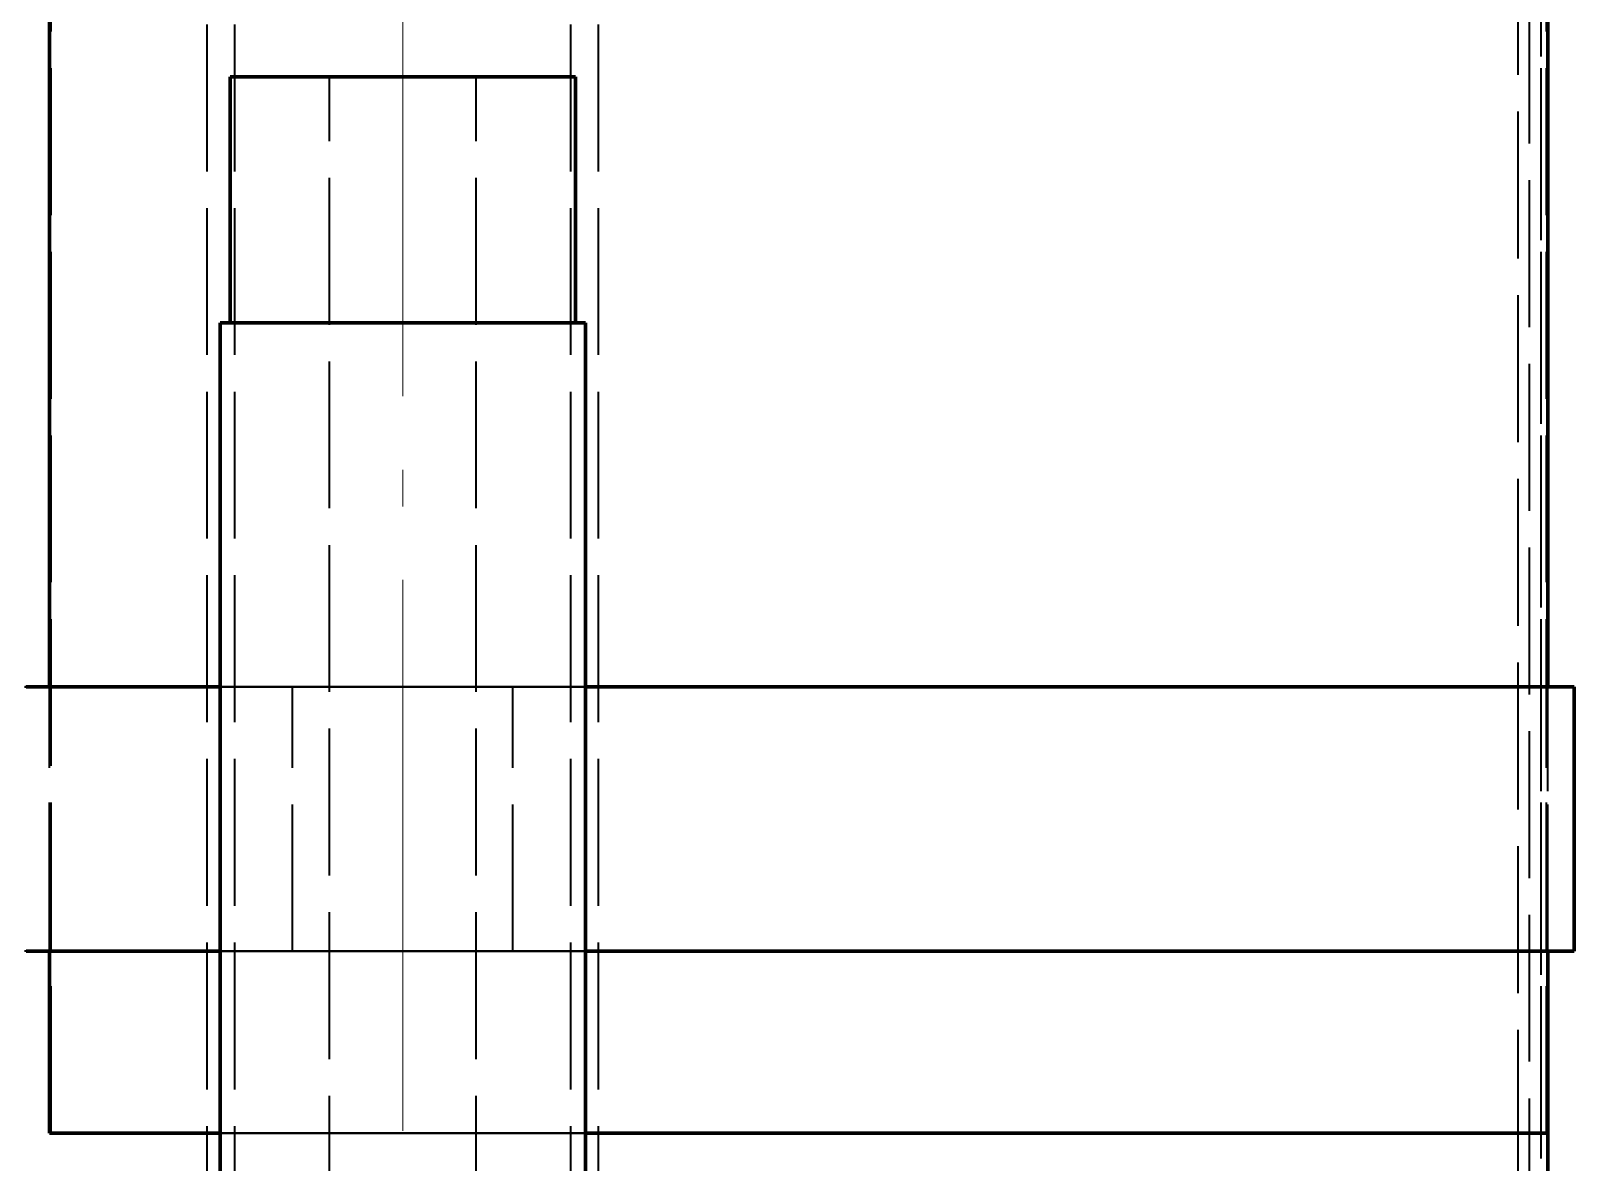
# Model space of a CAD drawing. Header units: millimetres. Extents: x 0 to 2382, y 0 to 420.
# Drawn here: x 305.18 to 347.2, y 213.76 to 244.56 of the extents above; entities that cross this region are included whole.
import ezdxf

# ---------------------------------------------------------------- set-up
doc = ezdxf.new("R2010")
doc.units = ezdxf.units.MM
doc.linetypes.add('IRAM-E-TRAZOS', pattern=[5, 4, -1])
doc.linetypes.add('IRAM-F-TRAZO-PUNTO', pattern=[20, 15, -2, 1, -2])
for name, color, linetype, lineweight in [('01-VISIBLE', 7, 'CONTINUOUS', 70), ('02-OCULTA', 4, 'IRAM-E-TRAZOS', 35), ('03-EJE', 1, 'IRAM-F-TRAZO-PUNTO', 18)]:
    doc.layers.add(name, color=color, linetype=linetype, lineweight=lineweight)

msp = doc.modelspace()

# ---------------------------------------------------------------- linework, layer by layer
at = {"layer": '01-VISIBLE'}
for p, q in [((346.492, 226.7), (346.492, 301.044)), ((305.679, 226.7), (305.679, 290.359)), ((310.605, 236.613), (310.605, 243.313)), ((320.005, 236.613), (320.005, 243.313)), ((310.33, 206.563), (310.33, 236.613)), ((320.28, 206.563), (320.28, 236.613)), ((347.205, 219.5), (347.205, 226.7)), ((305.679, 214.548), (305.679, 219.5)), ((346.492, 173.863), (346.492, 219.5))]:
    msp.add_line(p, q, dxfattribs=at)
for points in [[(310.605, 243.313), (310.859, 243.313), (311.113, 243.313), (311.367, 243.313), (311.621, 243.313), (311.875, 243.313), (312.129, 243.313), (312.383, 243.313), (312.637, 243.313), (312.891, 243.313), (313.146, 243.313), (313.4, 243.313), (313.654, 243.313), (313.908, 243.313), (314.162, 243.313), (314.416, 243.313), (314.67, 243.313), (314.924, 243.313), (315.178, 243.313), (315.432, 243.313), (315.686, 243.313), (315.94, 243.313), (316.194, 243.313), (316.448, 243.313), (316.702, 243.313), (316.956, 243.313), (317.21, 243.313), (317.464, 243.313), (317.719, 243.313), (317.973, 243.313), (318.227, 243.313), (318.481, 243.313), (318.735, 243.313), (318.989, 243.313), (319.243, 243.313), (319.497, 243.313), (319.751, 243.313), (320.005, 243.313)], [(310.33, 236.613), (310.585, 236.613), (310.84, 236.613), (311.095, 236.613), (311.351, 236.613), (311.606, 236.613), (311.861, 236.613), (312.116, 236.613), (312.371, 236.613), (312.626, 236.613), (312.881, 236.613), (313.136, 236.613), (313.392, 236.613), (313.647, 236.613), (313.902, 236.613), (314.157, 236.613), (314.412, 236.613), (314.667, 236.613), (314.922, 236.613), (315.177, 236.613), (315.433, 236.613), (315.688, 236.613), (315.943, 236.613), (316.198, 236.613), (316.453, 236.613), (316.708, 236.613), (316.963, 236.613), (317.218, 236.613), (317.474, 236.613), (317.729, 236.613), (317.984, 236.613), (318.239, 236.613), (318.494, 236.613), (318.749, 236.613), (319.004, 236.613), (319.259, 236.613), (319.515, 236.613), (319.77, 236.613), (320.025, 236.613), (320.28, 236.613)], [(305.046, 226.7), (305.297, 226.7), (305.549, 226.7), (305.801, 226.7), (306.052, 226.7), (306.304, 226.7), (306.555, 226.7), (306.807, 226.7), (307.059, 226.7), (307.31, 226.7), (307.562, 226.7), (307.814, 226.7), (308.065, 226.7), (308.317, 226.7), (308.569, 226.7), (308.82, 226.7), (309.072, 226.7), (309.323, 226.7), (309.575, 226.7), (309.827, 226.7), (310.078, 226.7), (310.33, 226.7)], [(320.28, 226.7), (320.532, 226.7), (320.783, 226.7), (321.035, 226.7), (321.287, 226.7), (321.538, 226.7), (321.79, 226.7), (322.041, 226.7), (322.293, 226.7), (322.545, 226.7), (322.796, 226.7), (323.048, 226.7), (323.3, 226.7), (323.551, 226.7), (323.803, 226.7), (324.055, 226.7), (324.306, 226.7), (324.558, 226.7), (324.809, 226.7), (325.061, 226.7), (325.313, 226.7), (325.564, 226.7), (325.816, 226.7), (326.068, 226.7), (326.319, 226.7), (326.571, 226.7), (326.823, 226.7), (327.074, 226.7), (327.326, 226.7), (327.577, 226.7), (327.829, 226.7), (328.081, 226.7), (328.332, 226.7), (328.584, 226.7), (328.836, 226.7), (329.087, 226.7), (329.339, 226.7), (329.591, 226.7), (329.842, 226.7), (330.094, 226.7), (330.345, 226.7), (330.597, 226.7), (330.849, 226.7), (331.1, 226.7), (331.352, 226.7), (331.604, 226.7), (331.855, 226.7), (332.107, 226.7), (332.359, 226.7), (332.61, 226.7), (332.862, 226.7), (333.113, 226.7), (333.365, 226.7), (333.617, 226.7), (333.868, 226.7), (334.12, 226.7), (334.372, 226.7), (334.623, 226.7), (334.875, 226.7), (335.126, 226.7), (335.378, 226.7), (335.63, 226.7), (335.881, 226.7), (336.133, 226.7), (336.385, 226.7), (336.636, 226.7), (336.888, 226.7), (337.14, 226.7), (337.391, 226.7), (337.643, 226.7), (337.894, 226.7), (338.146, 226.7), (338.398, 226.7), (338.649, 226.7), (338.901, 226.7), (339.153, 226.7), (339.404, 226.7), (339.656, 226.7), (339.908, 226.7), (340.159, 226.7), (340.411, 226.7), (340.662, 226.7), (340.914, 226.7), (341.166, 226.7), (341.417, 226.7), (341.669, 226.7), (341.921, 226.7), (342.172, 226.7), (342.424, 226.7), (342.676, 226.7), (342.927, 226.7), (343.179, 226.7), (343.43, 226.7), (343.682, 226.7), (343.934, 226.7), (344.185, 226.7), (344.437, 226.7), (344.689, 226.7), (344.94, 226.7), (345.192, 226.7), (345.444, 226.7), (345.695, 226.7), (345.947, 226.7), (346.198, 226.7), (346.45, 226.7), (346.702, 226.7), (346.953, 226.7), (347.205, 226.7)], [(305.046, 219.5), (305.297, 219.5), (305.549, 219.5), (305.801, 219.5), (306.052, 219.5), (306.304, 219.5), (306.555, 219.5), (306.807, 219.5), (307.059, 219.5), (307.31, 219.5), (307.562, 219.5), (307.814, 219.5), (308.065, 219.5), (308.317, 219.5), (308.569, 219.5), (308.82, 219.5), (309.072, 219.5), (309.323, 219.5), (309.575, 219.5), (309.827, 219.5), (310.078, 219.5), (310.33, 219.5)], [(320.28, 219.5), (320.532, 219.5), (320.783, 219.5), (321.035, 219.5), (321.287, 219.5), (321.538, 219.5), (321.79, 219.5), (322.041, 219.5), (322.293, 219.5), (322.545, 219.5), (322.796, 219.5), (323.048, 219.5), (323.3, 219.5), (323.551, 219.5), (323.803, 219.5), (324.055, 219.5), (324.306, 219.5), (324.558, 219.5), (324.809, 219.5), (325.061, 219.5), (325.313, 219.5), (325.564, 219.5), (325.816, 219.5), (326.068, 219.5), (326.319, 219.5), (326.571, 219.5), (326.823, 219.5), (327.074, 219.5), (327.326, 219.5), (327.577, 219.5), (327.829, 219.5), (328.081, 219.5), (328.332, 219.5), (328.584, 219.5), (328.836, 219.5), (329.087, 219.5), (329.339, 219.5), (329.591, 219.5), (329.842, 219.5), (330.094, 219.5), (330.345, 219.5), (330.597, 219.5), (330.849, 219.5), (331.1, 219.5), (331.352, 219.5), (331.604, 219.5), (331.855, 219.5), (332.107, 219.5), (332.359, 219.5), (332.61, 219.5), (332.862, 219.5), (333.113, 219.5), (333.365, 219.5), (333.617, 219.5), (333.868, 219.5), (334.12, 219.5), (334.372, 219.5), (334.623, 219.5), (334.875, 219.5), (335.126, 219.5), (335.378, 219.5), (335.63, 219.5), (335.881, 219.5), (336.133, 219.5), (336.385, 219.5), (336.636, 219.5), (336.888, 219.5), (337.14, 219.5), (337.391, 219.5), (337.643, 219.5), (337.894, 219.5), (338.146, 219.5), (338.398, 219.5), (338.649, 219.5), (338.901, 219.5), (339.153, 219.5), (339.404, 219.5), (339.656, 219.5), (339.908, 219.5), (340.159, 219.5), (340.411, 219.5), (340.662, 219.5), (340.914, 219.5), (341.166, 219.5), (341.417, 219.5), (341.669, 219.5), (341.921, 219.5), (342.172, 219.5), (342.424, 219.5), (342.676, 219.5), (342.927, 219.5), (343.179, 219.5), (343.43, 219.5), (343.682, 219.5), (343.934, 219.5), (344.185, 219.5), (344.437, 219.5), (344.689, 219.5), (344.94, 219.5), (345.192, 219.5), (345.444, 219.5), (345.695, 219.5), (345.947, 219.5), (346.198, 219.5), (346.45, 219.5), (346.702, 219.5), (346.953, 219.5), (347.205, 219.5)], [(305.679, 214.548), (305.938, 214.548), (306.196, 214.548), (306.454, 214.548), (306.713, 214.548), (306.971, 214.548), (307.229, 214.548), (307.488, 214.548), (307.746, 214.548), (308.005, 214.548), (308.263, 214.548), (308.521, 214.548), (308.78, 214.548), (309.038, 214.548), (309.296, 214.548), (309.555, 214.548), (309.813, 214.548), (310.072, 214.548), (310.33, 214.548)], [(320.28, 214.548), (320.532, 214.548), (320.783, 214.548), (321.035, 214.548), (321.287, 214.548), (321.538, 214.548), (321.79, 214.548), (322.042, 214.548), (322.293, 214.548), (322.545, 214.548), (322.797, 214.548), (323.049, 214.548), (323.3, 214.548), (323.552, 214.548), (323.804, 214.548), (324.055, 214.548), (324.307, 214.548), (324.559, 214.548), (324.81, 214.548), (325.062, 214.548), (325.314, 214.548), (325.565, 214.548), (325.817, 214.548), (326.069, 214.548), (326.32, 214.548), (326.572, 214.548), (326.824, 214.548), (327.075, 214.548), (327.327, 214.548), (327.579, 214.548), (327.83, 214.548), (328.082, 214.548), (328.334, 214.548), (328.586, 214.548), (328.837, 214.548), (329.089, 214.548), (329.341, 214.548), (329.592, 214.548), (329.844, 214.548), (330.096, 214.548), (330.347, 214.548), (330.599, 214.548), (330.851, 214.548), (331.102, 214.548), (331.354, 214.548), (331.606, 214.548), (331.857, 214.548), (332.109, 214.548), (332.361, 214.548), (332.612, 214.548), (332.864, 214.548), (333.116, 214.548), (333.367, 214.548), (333.619, 214.548), (333.871, 214.548), (334.123, 214.548), (334.374, 214.548), (334.626, 214.548), (334.878, 214.548), (335.129, 214.548), (335.381, 214.548), (335.633, 214.548), (335.884, 214.548), (336.136, 214.548), (336.388, 214.548), (336.639, 214.548), (336.891, 214.548), (337.143, 214.548), (337.394, 214.548), (337.646, 214.548), (337.898, 214.548), (338.149, 214.548), (338.401, 214.548), (338.653, 214.548), (338.905, 214.548), (339.156, 214.548), (339.408, 214.548), (339.66, 214.548), (339.911, 214.548), (340.163, 214.548), (340.415, 214.548), (340.666, 214.548), (340.918, 214.548), (341.17, 214.548), (341.421, 214.548), (341.673, 214.548), (341.925, 214.548), (342.176, 214.548), (342.428, 214.548), (342.68, 214.548), (342.931, 214.548), (343.183, 214.548), (343.435, 214.548), (343.686, 214.548), (343.938, 214.548), (344.19, 214.548), (344.442, 214.548), (344.693, 214.548), (344.945, 214.548), (345.197, 214.548), (345.448, 214.548), (345.7, 214.548), (345.952, 214.548), (346.203, 214.548), (346.455, 214.548)]]:
    msp.add_lwpolyline(points, dxfattribs=at)
at = {"layer": '02-OCULTA'}
for p, q in [((309.98, 185.738), (309.98, 324.713)), ((310.73, 185.738), (310.73, 324.713)), ((319.88, 185.738), (319.88, 324.713)), ((320.63, 185.738), (320.63, 324.713)), ((345.68, 173.363), (345.68, 301.544)), ((345.992, 181.496), (345.992, 301.044)), ((345.992, 181.496), (345.992, 301.044)), ((346.305, 173.863), (346.305, 301.044)), ((346.492, 173.863), (346.492, 301.044)), ((305.679, 214.548), (305.679, 290.359)), ((305.725, 214.548), (305.725, 290.359)), ((305.725, 214.548), (305.725, 290.359)), ((346.305, 214.548), (346.305, 290.359)), ((346.455, 214.548), (346.455, 290.359)), ((313.305, 206.563), (313.305, 243.313)), ((317.305, 206.563), (317.305, 243.313)), ((305.679, 219.5), (305.679, 226.7)), ((312.305, 219.5), (312.305, 226.7)), ((312.305, 219.5), (312.305, 226.7)), ((318.305, 219.5), (318.305, 226.7)), ((318.305, 219.5), (318.305, 226.7)), ((346.455, 219.5), (346.455, 226.7)), ((346.492, 219.5), (346.492, 226.7)), ((305.725, 214.548), (305.679, 214.548)), ((305.725, 214.548), (305.679, 214.548))]:
    msp.add_line(p, q, dxfattribs=at)
for points in [[(315.305, 243.313), (315.044, 243.313), (314.783, 243.313), (314.522, 243.313), (314.261, 243.313), (313.999, 243.313), (313.738, 243.313), (313.477, 243.313), (313.216, 243.313), (312.955, 243.313), (312.694, 243.313), (312.433, 243.313), (312.172, 243.313), (311.911, 243.313), (311.649, 243.313), (311.388, 243.313), (311.127, 243.313), (310.866, 243.313), (310.605, 243.313)], [(315.305, 243.313), (315.055, 243.313), (314.805, 243.313), (314.555, 243.313), (314.305, 243.313), (314.055, 243.313), (313.805, 243.313), (313.555, 243.313), (313.305, 243.313)], [(313.305, 243.313), (313.555, 243.313), (313.805, 243.313), (314.055, 243.313), (314.305, 243.313), (314.555, 243.313), (314.805, 243.313), (315.055, 243.313), (315.305, 243.313), (315.555, 243.313), (315.805, 243.313), (316.055, 243.313), (316.305, 243.313), (316.555, 243.313), (316.805, 243.313), (317.055, 243.313), (317.305, 243.313)], [(320.005, 243.313), (319.744, 243.313), (319.483, 243.313), (319.222, 243.313), (318.961, 243.313), (318.699, 243.313), (318.438, 243.313), (318.177, 243.313), (317.916, 243.313), (317.655, 243.313), (317.394, 243.313), (317.133, 243.313), (316.872, 243.313), (316.611, 243.313), (316.349, 243.313), (316.088, 243.313), (315.827, 243.313), (315.566, 243.313), (315.305, 243.313)], [(317.305, 243.313), (317.019, 243.313), (316.734, 243.313), (316.448, 243.313), (316.162, 243.313), (315.876, 243.313), (315.591, 243.313), (315.305, 243.313)], [(315.305, 236.613), (315.043, 236.613), (314.781, 236.613), (314.519, 236.613), (314.258, 236.613), (313.996, 236.613), (313.734, 236.613), (313.472, 236.613), (313.21, 236.613), (312.948, 236.613), (312.687, 236.613), (312.425, 236.613), (312.163, 236.613), (311.901, 236.613), (311.639, 236.613), (311.377, 236.613), (311.116, 236.613), (310.854, 236.613), (310.592, 236.613), (310.33, 236.613)], [(315.305, 236.613), (315.044, 236.613), (314.783, 236.613), (314.522, 236.613), (314.261, 236.613), (313.999, 236.613), (313.738, 236.613), (313.477, 236.613), (313.216, 236.613), (312.955, 236.613), (312.694, 236.613), (312.433, 236.613), (312.172, 236.613), (311.911, 236.613), (311.649, 236.613), (311.388, 236.613), (311.127, 236.613), (310.866, 236.613), (310.605, 236.613)], [(310.605, 236.613), (310.859, 236.613), (311.113, 236.613), (311.367, 236.613), (311.621, 236.613), (311.875, 236.613), (312.129, 236.613), (312.383, 236.613), (312.637, 236.613), (312.891, 236.613), (313.146, 236.613), (313.4, 236.613), (313.654, 236.613), (313.908, 236.613), (314.162, 236.613), (314.416, 236.613), (314.67, 236.613), (314.924, 236.613), (315.178, 236.613), (315.432, 236.613), (315.686, 236.613), (315.94, 236.613), (316.194, 236.613), (316.448, 236.613), (316.702, 236.613), (316.956, 236.613), (317.21, 236.613), (317.464, 236.613), (317.719, 236.613), (317.973, 236.613), (318.227, 236.613), (318.481, 236.613), (318.735, 236.613), (318.989, 236.613), (319.243, 236.613), (319.497, 236.613), (319.751, 236.613), (320.005, 236.613)], [(320.28, 236.613), (320.018, 236.613), (319.756, 236.613), (319.494, 236.613), (319.233, 236.613), (318.971, 236.613), (318.709, 236.613), (318.447, 236.613), (318.185, 236.613), (317.923, 236.613), (317.662, 236.613), (317.4, 236.613), (317.138, 236.613), (316.876, 236.613), (316.614, 236.613), (316.352, 236.613), (316.091, 236.613), (315.829, 236.613), (315.567, 236.613), (315.305, 236.613)], [(320.005, 236.613), (319.744, 236.613), (319.483, 236.613), (319.222, 236.613), (318.961, 236.613), (318.699, 236.613), (318.438, 236.613), (318.177, 236.613), (317.916, 236.613), (317.655, 236.613), (317.394, 236.613), (317.133, 236.613), (316.872, 236.613), (316.611, 236.613), (316.349, 236.613), (316.088, 236.613), (315.827, 236.613), (315.566, 236.613), (315.305, 236.613)], [(305.005, 226.7), (305.257, 226.7), (305.508, 226.7), (305.759, 226.7), (306.01, 226.7), (306.261, 226.7), (306.513, 226.7), (306.764, 226.7), (307.015, 226.7), (307.266, 226.7), (307.517, 226.7), (307.769, 226.7), (308.02, 226.7), (308.271, 226.7), (308.522, 226.7), (308.774, 226.7), (309.025, 226.7), (309.276, 226.7), (309.527, 226.7), (309.778, 226.7), (310.03, 226.7), (310.281, 226.7), (310.532, 226.7), (310.783, 226.7), (311.034, 226.7), (311.286, 226.7), (311.537, 226.7), (311.788, 226.7), (312.039, 226.7), (312.29, 226.7), (312.542, 226.7), (312.793, 226.7), (313.044, 226.7), (313.295, 226.7), (313.547, 226.7), (313.798, 226.7), (314.049, 226.7), (314.3, 226.7), (314.551, 226.7), (314.803, 226.7), (315.054, 226.7), (315.305, 226.7)], [(315.305, 226.7), (315.054, 226.7), (314.803, 226.7), (314.551, 226.7), (314.3, 226.7), (314.049, 226.7), (313.798, 226.7), (313.547, 226.7), (313.296, 226.7), (313.044, 226.7), (312.793, 226.7), (312.542, 226.7), (312.291, 226.7), (312.04, 226.7), (311.788, 226.7), (311.537, 226.7), (311.286, 226.7), (311.035, 226.7), (310.784, 226.7), (310.533, 226.7), (310.281, 226.7), (310.03, 226.7), (309.779, 226.7), (309.528, 226.7), (309.277, 226.7), (309.025, 226.7), (308.774, 226.7), (308.523, 226.7), (308.272, 226.7), (308.021, 226.7), (307.77, 226.7), (307.518, 226.7), (307.267, 226.7), (307.016, 226.7), (306.765, 226.7), (306.514, 226.7), (306.262, 226.7), (306.011, 226.7), (305.76, 226.7), (305.509, 226.7), (305.258, 226.7), (305.007, 226.7)], [(346.455, 226.7), (346.205, 226.7), (345.955, 226.7), (345.704, 226.7), (345.454, 226.7), (345.204, 226.7), (344.954, 226.7), (344.704, 226.7), (344.453, 226.7), (344.203, 226.7), (343.953, 226.7), (343.703, 226.7), (343.453, 226.7), (343.202, 226.7), (342.952, 226.7), (342.702, 226.7), (342.452, 226.7), (342.202, 226.7), (341.951, 226.7), (341.701, 226.7), (341.451, 226.7), (341.201, 226.7), (340.951, 226.7), (340.7, 226.7), (340.45, 226.7), (340.2, 226.7), (339.95, 226.7), (339.7, 226.7), (339.449, 226.7), (339.199, 226.7), (338.949, 226.7), (338.699, 226.7), (338.449, 226.7), (338.198, 226.7), (337.948, 226.7), (337.698, 226.7), (337.448, 226.7), (337.198, 226.7), (336.947, 226.7), (336.697, 226.7), (336.447, 226.7), (336.197, 226.7), (335.947, 226.7), (335.696, 226.7), (335.446, 226.7), (335.196, 226.7), (334.946, 226.7), (334.696, 226.7), (334.445, 226.7), (334.195, 226.7), (333.945, 226.7), (333.695, 226.7), (333.445, 226.7), (333.194, 226.7), (332.944, 226.7), (332.694, 226.7), (332.444, 226.7), (332.194, 226.7), (331.943, 226.7), (331.693, 226.7), (331.443, 226.7), (331.193, 226.7), (330.943, 226.7), (330.692, 226.7), (330.442, 226.7), (330.192, 226.7), (329.942, 226.7), (329.692, 226.7), (329.441, 226.7), (329.191, 226.7), (328.941, 226.7), (328.691, 226.7), (328.441, 226.7), (328.19, 226.7), (327.94, 226.7), (327.69, 226.7), (327.44, 226.7), (327.19, 226.7), (326.939, 226.7), (326.689, 226.7), (326.439, 226.7), (326.189, 226.7), (325.939, 226.7), (325.688, 226.7), (325.438, 226.7), (325.188, 226.7), (324.938, 226.7), (324.688, 226.7), (324.437, 226.7), (324.187, 226.7), (323.937, 226.7), (323.687, 226.7), (323.437, 226.7), (323.186, 226.7), (322.936, 226.7), (322.686, 226.7), (322.436, 226.7), (322.186, 226.7), (321.935, 226.7), (321.685, 226.7), (321.435, 226.7), (321.185, 226.7), (320.935, 226.7), (320.684, 226.7), (320.434, 226.7), (320.184, 226.7), (319.934, 226.7), (319.684, 226.7), (319.433, 226.7), (319.183, 226.7), (318.933, 226.7), (318.683, 226.7), (318.433, 226.7), (318.182, 226.7), (317.932, 226.7), (317.682, 226.7), (317.432, 226.7), (317.182, 226.7), (316.931, 226.7), (316.681, 226.7), (316.431, 226.7), (316.181, 226.7), (315.931, 226.7), (315.68, 226.7), (315.43, 226.7), (315.18, 226.7), (314.93, 226.7), (314.679, 226.7), (314.429, 226.7), (314.179, 226.7), (313.929, 226.7), (313.679, 226.7), (313.428, 226.7), (313.178, 226.7), (312.928, 226.7), (312.678, 226.7), (312.428, 226.7), (312.177, 226.7), (311.927, 226.7), (311.677, 226.7), (311.427, 226.7), (311.177, 226.7), (310.926, 226.7), (310.676, 226.7), (310.426, 226.7), (310.176, 226.7), (309.926, 226.7), (309.675, 226.7), (309.425, 226.7), (309.175, 226.7), (308.925, 226.7), (308.675, 226.7), (308.424, 226.7), (308.174, 226.7), (307.924, 226.7), (307.674, 226.7), (307.424, 226.7), (307.173, 226.7), (306.923, 226.7), (306.673, 226.7), (306.423, 226.7), (306.173, 226.7), (305.922, 226.7), (305.672, 226.7), (305.422, 226.7), (305.172, 226.7)], [(310.33, 226.7), (310.612, 226.7), (310.894, 226.7), (311.176, 226.7), (311.459, 226.7), (311.741, 226.7), (312.023, 226.7), (312.305, 226.7)], [(312.305, 226.7), (312.566, 226.7), (312.827, 226.7), (313.088, 226.7), (313.348, 226.7), (313.609, 226.7), (313.87, 226.7), (314.131, 226.7), (314.392, 226.7), (314.653, 226.7), (314.914, 226.7), (315.175, 226.7), (315.435, 226.7), (315.696, 226.7), (315.957, 226.7), (316.218, 226.7), (316.479, 226.7), (316.74, 226.7), (317.001, 226.7), (317.262, 226.7), (317.522, 226.7), (317.783, 226.7), (318.044, 226.7), (318.305, 226.7)], [(347.205, 226.7), (346.954, 226.7), (346.703, 226.7), (346.451, 226.7), (346.2, 226.7), (345.949, 226.7), (345.698, 226.7), (345.447, 226.7), (345.196, 226.7), (344.944, 226.7), (344.693, 226.7), (344.442, 226.7), (344.191, 226.7), (343.94, 226.7), (343.688, 226.7), (343.437, 226.7), (343.186, 226.7), (342.935, 226.7), (342.684, 226.7), (342.433, 226.7), (342.181, 226.7), (341.93, 226.7), (341.679, 226.7), (341.428, 226.7), (341.177, 226.7), (340.925, 226.7), (340.674, 226.7), (340.423, 226.7), (340.172, 226.7), (339.921, 226.7), (339.67, 226.7), (339.418, 226.7), (339.167, 226.7), (338.916, 226.7), (338.665, 226.7), (338.414, 226.7), (338.162, 226.7), (337.911, 226.7), (337.66, 226.7), (337.409, 226.7), (337.158, 226.7), (336.907, 226.7), (336.655, 226.7), (336.404, 226.7), (336.153, 226.7), (335.902, 226.7), (335.651, 226.7), (335.399, 226.7), (335.148, 226.7), (334.897, 226.7), (334.646, 226.7), (334.395, 226.7), (334.144, 226.7), (333.892, 226.7), (333.641, 226.7), (333.39, 226.7), (333.139, 226.7), (332.888, 226.7), (332.636, 226.7), (332.385, 226.7), (332.134, 226.7), (331.883, 226.7), (331.632, 226.7), (331.381, 226.7), (331.129, 226.7), (330.878, 226.7), (330.627, 226.7), (330.376, 226.7), (330.125, 226.7), (329.874, 226.7), (329.622, 226.7), (329.371, 226.7), (329.12, 226.7), (328.869, 226.7), (328.618, 226.7), (328.366, 226.7), (328.115, 226.7), (327.864, 226.7), (327.613, 226.7), (327.362, 226.7), (327.111, 226.7), (326.859, 226.7), (326.608, 226.7), (326.357, 226.7), (326.106, 226.7), (325.855, 226.7), (325.603, 226.7), (325.352, 226.7), (325.101, 226.7), (324.85, 226.7), (324.599, 226.7), (324.348, 226.7), (324.096, 226.7), (323.845, 226.7), (323.594, 226.7), (323.343, 226.7), (323.092, 226.7), (322.84, 226.7), (322.589, 226.7), (322.338, 226.7), (322.087, 226.7), (321.836, 226.7), (321.585, 226.7), (321.333, 226.7), (321.082, 226.7), (320.831, 226.7), (320.58, 226.7), (320.329, 226.7), (320.077, 226.7), (319.826, 226.7), (319.575, 226.7), (319.324, 226.7), (319.073, 226.7), (318.822, 226.7), (318.57, 226.7), (318.319, 226.7), (318.068, 226.7), (317.817, 226.7), (317.566, 226.7), (317.314, 226.7), (317.063, 226.7), (316.812, 226.7), (316.561, 226.7), (316.31, 226.7), (316.059, 226.7), (315.807, 226.7), (315.556, 226.7), (315.305, 226.7)], [(315.305, 226.7), (315.556, 226.7), (315.807, 226.7), (316.059, 226.7), (316.31, 226.7), (316.561, 226.7), (316.812, 226.7), (317.063, 226.7), (317.315, 226.7), (317.566, 226.7), (317.817, 226.7), (318.068, 226.7), (318.32, 226.7), (318.571, 226.7), (318.822, 226.7), (319.073, 226.7), (319.324, 226.7), (319.576, 226.7), (319.827, 226.7), (320.078, 226.7), (320.329, 226.7), (320.58, 226.7), (320.832, 226.7), (321.083, 226.7), (321.334, 226.7), (321.585, 226.7), (321.836, 226.7), (322.088, 226.7), (322.339, 226.7), (322.59, 226.7), (322.841, 226.7), (323.092, 226.7), (323.344, 226.7), (323.595, 226.7), (323.846, 226.7), (324.097, 226.7), (324.349, 226.7), (324.6, 226.7), (324.851, 226.7), (325.102, 226.7), (325.353, 226.7), (325.605, 226.7), (325.856, 226.7), (326.107, 226.7), (326.358, 226.7), (326.609, 226.7), (326.861, 226.7), (327.112, 226.7), (327.363, 226.7), (327.614, 226.7), (327.865, 226.7), (328.117, 226.7), (328.368, 226.7), (328.619, 226.7), (328.87, 226.7), (329.122, 226.7), (329.373, 226.7), (329.624, 226.7), (329.875, 226.7), (330.126, 226.7), (330.378, 226.7), (330.629, 226.7), (330.88, 226.7), (331.131, 226.7), (331.382, 226.7), (331.634, 226.7), (331.885, 226.7), (332.136, 226.7), (332.387, 226.7), (332.638, 226.7), (332.89, 226.7), (333.141, 226.7), (333.392, 226.7), (333.643, 226.7), (333.895, 226.7), (334.146, 226.7), (334.397, 226.7), (334.648, 226.7), (334.899, 226.7), (335.151, 226.7), (335.402, 226.7), (335.653, 226.7), (335.904, 226.7), (336.155, 226.7), (336.407, 226.7), (336.658, 226.7), (336.909, 226.7), (337.16, 226.7), (337.411, 226.7), (337.663, 226.7), (337.914, 226.7), (338.165, 226.7), (338.416, 226.7), (338.667, 226.7), (338.919, 226.7), (339.17, 226.7), (339.421, 226.7), (339.672, 226.7), (339.924, 226.7), (340.175, 226.7), (340.426, 226.7), (340.677, 226.7), (340.928, 226.7), (341.18, 226.7), (341.431, 226.7), (341.682, 226.7), (341.933, 226.7), (342.184, 226.7), (342.436, 226.7), (342.687, 226.7), (342.938, 226.7), (343.189, 226.7), (343.44, 226.7), (343.692, 226.7), (343.943, 226.7), (344.194, 226.7), (344.445, 226.7), (344.697, 226.7), (344.948, 226.7), (345.199, 226.7), (345.45, 226.7), (345.701, 226.7), (345.953, 226.7), (346.204, 226.7), (346.455, 226.7)], [(318.305, 226.7), (318.587, 226.7), (318.869, 226.7), (319.151, 226.7), (319.434, 226.7), (319.716, 226.7), (319.998, 226.7), (320.28, 226.7)], [(315.305, 219.5), (315.054, 219.5), (314.803, 219.5), (314.551, 219.5), (314.3, 219.5), (314.049, 219.5), (313.798, 219.5), (313.547, 219.5), (313.295, 219.5), (313.044, 219.5), (312.793, 219.5), (312.542, 219.5), (312.29, 219.5), (312.039, 219.5), (311.788, 219.5), (311.537, 219.5), (311.286, 219.5), (311.034, 219.5), (310.783, 219.5), (310.532, 219.5), (310.281, 219.5), (310.03, 219.5), (309.778, 219.5), (309.527, 219.5), (309.276, 219.5), (309.025, 219.5), (308.774, 219.5), (308.522, 219.5), (308.271, 219.5), (308.02, 219.5), (307.769, 219.5), (307.517, 219.5), (307.266, 219.5), (307.015, 219.5), (306.764, 219.5), (306.513, 219.5), (306.261, 219.5), (306.01, 219.5), (305.759, 219.5), (305.508, 219.5), (305.257, 219.5), (305.005, 219.5)], [(315.305, 219.5), (315.054, 219.5), (314.803, 219.5), (314.551, 219.5), (314.3, 219.5), (314.049, 219.5), (313.798, 219.5), (313.547, 219.5), (313.296, 219.5), (313.044, 219.5), (312.793, 219.5), (312.542, 219.5), (312.291, 219.5), (312.04, 219.5), (311.788, 219.5), (311.537, 219.5), (311.286, 219.5), (311.035, 219.5), (310.784, 219.5), (310.533, 219.5), (310.281, 219.5), (310.03, 219.5), (309.779, 219.5), (309.528, 219.5), (309.277, 219.5), (309.025, 219.5), (308.774, 219.5), (308.523, 219.5), (308.272, 219.5), (308.021, 219.5), (307.77, 219.5), (307.518, 219.5), (307.267, 219.5), (307.016, 219.5), (306.765, 219.5), (306.514, 219.5), (306.262, 219.5), (306.011, 219.5), (305.76, 219.5), (305.509, 219.5), (305.258, 219.5), (305.007, 219.5)], [(305.172, 219.5), (305.422, 219.5), (305.672, 219.5), (305.922, 219.5), (306.173, 219.5), (306.423, 219.5), (306.673, 219.5), (306.923, 219.5), (307.173, 219.5), (307.424, 219.5), (307.674, 219.5), (307.924, 219.5), (308.174, 219.5), (308.424, 219.5), (308.675, 219.5), (308.925, 219.5), (309.175, 219.5), (309.425, 219.5), (309.675, 219.5), (309.926, 219.5), (310.176, 219.5), (310.426, 219.5), (310.676, 219.5), (310.926, 219.5), (311.177, 219.5), (311.427, 219.5), (311.677, 219.5), (311.927, 219.5), (312.177, 219.5), (312.428, 219.5), (312.678, 219.5), (312.928, 219.5), (313.178, 219.5), (313.428, 219.5), (313.679, 219.5), (313.929, 219.5), (314.179, 219.5), (314.429, 219.5), (314.679, 219.5), (314.93, 219.5), (315.18, 219.5), (315.43, 219.5), (315.68, 219.5), (315.931, 219.5), (316.181, 219.5), (316.431, 219.5), (316.681, 219.5), (316.931, 219.5), (317.182, 219.5), (317.432, 219.5), (317.682, 219.5), (317.932, 219.5), (318.182, 219.5), (318.433, 219.5), (318.683, 219.5), (318.933, 219.5), (319.183, 219.5), (319.433, 219.5), (319.684, 219.5), (319.934, 219.5), (320.184, 219.5), (320.434, 219.5), (320.684, 219.5), (320.935, 219.5), (321.185, 219.5), (321.435, 219.5), (321.685, 219.5), (321.935, 219.5), (322.186, 219.5), (322.436, 219.5), (322.686, 219.5), (322.936, 219.5), (323.186, 219.5), (323.437, 219.5), (323.687, 219.5), (323.937, 219.5), (324.187, 219.5), (324.437, 219.5), (324.688, 219.5), (324.938, 219.5), (325.188, 219.5), (325.438, 219.5), (325.688, 219.5), (325.939, 219.5), (326.189, 219.5), (326.439, 219.5), (326.689, 219.5), (326.939, 219.5), (327.19, 219.5), (327.44, 219.5), (327.69, 219.5), (327.94, 219.5), (328.19, 219.5), (328.441, 219.5), (328.691, 219.5), (328.941, 219.5), (329.191, 219.5), (329.441, 219.5), (329.692, 219.5), (329.942, 219.5), (330.192, 219.5), (330.442, 219.5), (330.692, 219.5), (330.943, 219.5), (331.193, 219.5), (331.443, 219.5), (331.693, 219.5), (331.943, 219.5), (332.194, 219.5), (332.444, 219.5), (332.694, 219.5), (332.944, 219.5), (333.194, 219.5), (333.445, 219.5), (333.695, 219.5), (333.945, 219.5), (334.195, 219.5), (334.445, 219.5), (334.696, 219.5), (334.946, 219.5), (335.196, 219.5), (335.446, 219.5), (335.696, 219.5), (335.947, 219.5), (336.197, 219.5), (336.447, 219.5), (336.697, 219.5), (336.947, 219.5), (337.198, 219.5), (337.448, 219.5), (337.698, 219.5), (337.948, 219.5), (338.198, 219.5), (338.449, 219.5), (338.699, 219.5), (338.949, 219.5), (339.199, 219.5), (339.449, 219.5), (339.7, 219.5), (339.95, 219.5), (340.2, 219.5), (340.45, 219.5), (340.7, 219.5), (340.951, 219.5), (341.201, 219.5), (341.451, 219.5), (341.701, 219.5), (341.951, 219.5), (342.202, 219.5), (342.452, 219.5), (342.702, 219.5), (342.952, 219.5), (343.202, 219.5), (343.453, 219.5), (343.703, 219.5), (343.953, 219.5), (344.203, 219.5), (344.453, 219.5), (344.704, 219.5), (344.954, 219.5), (345.204, 219.5), (345.454, 219.5), (345.704, 219.5), (345.955, 219.5), (346.205, 219.5), (346.455, 219.5)], [(310.33, 219.5), (310.612, 219.5), (310.894, 219.5), (311.176, 219.5), (311.459, 219.5), (311.741, 219.5), (312.023, 219.5), (312.305, 219.5)], [(318.305, 219.5), (318.044, 219.5), (317.783, 219.5), (317.522, 219.5), (317.262, 219.5), (317.001, 219.5), (316.74, 219.5), (316.479, 219.5), (316.218, 219.5), (315.957, 219.5), (315.696, 219.5), (315.435, 219.5), (315.175, 219.5), (314.914, 219.5), (314.653, 219.5), (314.392, 219.5), (314.131, 219.5), (313.87, 219.5), (313.609, 219.5), (313.348, 219.5), (313.088, 219.5), (312.827, 219.5), (312.566, 219.5), (312.305, 219.5)], [(347.205, 219.5), (346.954, 219.5), (346.703, 219.5), (346.451, 219.5), (346.2, 219.5), (345.949, 219.5), (345.698, 219.5), (345.447, 219.5), (345.196, 219.5), (344.944, 219.5), (344.693, 219.5), (344.442, 219.5), (344.191, 219.5), (343.94, 219.5), (343.688, 219.5), (343.437, 219.5), (343.186, 219.5), (342.935, 219.5), (342.684, 219.5), (342.433, 219.5), (342.181, 219.5), (341.93, 219.5), (341.679, 219.5), (341.428, 219.5), (341.177, 219.5), (340.925, 219.5), (340.674, 219.5), (340.423, 219.5), (340.172, 219.5), (339.921, 219.5), (339.67, 219.5), (339.418, 219.5), (339.167, 219.5), (338.916, 219.5), (338.665, 219.5), (338.414, 219.5), (338.162, 219.5), (337.911, 219.5), (337.66, 219.5), (337.409, 219.5), (337.158, 219.5), (336.907, 219.5), (336.655, 219.5), (336.404, 219.5), (336.153, 219.5), (335.902, 219.5), (335.651, 219.5), (335.399, 219.5), (335.148, 219.5), (334.897, 219.5), (334.646, 219.5), (334.395, 219.5), (334.144, 219.5), (333.892, 219.5), (333.641, 219.5), (333.39, 219.5), (333.139, 219.5), (332.888, 219.5), (332.636, 219.5), (332.385, 219.5), (332.134, 219.5), (331.883, 219.5), (331.632, 219.5), (331.381, 219.5), (331.129, 219.5), (330.878, 219.5), (330.627, 219.5), (330.376, 219.5), (330.125, 219.5), (329.874, 219.5), (329.622, 219.5), (329.371, 219.5), (329.12, 219.5), (328.869, 219.5), (328.618, 219.5), (328.366, 219.5), (328.115, 219.5), (327.864, 219.5), (327.613, 219.5), (327.362, 219.5), (327.111, 219.5), (326.859, 219.5), (326.608, 219.5), (326.357, 219.5), (326.106, 219.5), (325.855, 219.5), (325.603, 219.5), (325.352, 219.5), (325.101, 219.5), (324.85, 219.5), (324.599, 219.5), (324.348, 219.5), (324.096, 219.5), (323.845, 219.5), (323.594, 219.5), (323.343, 219.5), (323.092, 219.5), (322.84, 219.5), (322.589, 219.5), (322.338, 219.5), (322.087, 219.5), (321.836, 219.5), (321.585, 219.5), (321.333, 219.5), (321.082, 219.5), (320.831, 219.5), (320.58, 219.5), (320.329, 219.5), (320.077, 219.5), (319.826, 219.5), (319.575, 219.5), (319.324, 219.5), (319.073, 219.5), (318.822, 219.5), (318.57, 219.5), (318.319, 219.5), (318.068, 219.5), (317.817, 219.5), (317.566, 219.5), (317.314, 219.5), (317.063, 219.5), (316.812, 219.5), (316.561, 219.5), (316.31, 219.5), (316.059, 219.5), (315.807, 219.5), (315.556, 219.5), (315.305, 219.5)], [(346.455, 219.5), (346.204, 219.5), (345.953, 219.5), (345.701, 219.5), (345.45, 219.5), (345.199, 219.5), (344.948, 219.5), (344.697, 219.5), (344.445, 219.5), (344.194, 219.5), (343.943, 219.5), (343.692, 219.5), (343.44, 219.5), (343.189, 219.5), (342.938, 219.5), (342.687, 219.5), (342.436, 219.5), (342.184, 219.5), (341.933, 219.5), (341.682, 219.5), (341.431, 219.5), (341.18, 219.5), (340.928, 219.5), (340.677, 219.5), (340.426, 219.5), (340.175, 219.5), (339.924, 219.5), (339.672, 219.5), (339.421, 219.5), (339.17, 219.5), (338.919, 219.5), (338.667, 219.5), (338.416, 219.5), (338.165, 219.5), (337.914, 219.5), (337.663, 219.5), (337.411, 219.5), (337.16, 219.5), (336.909, 219.5), (336.658, 219.5), (336.407, 219.5), (336.155, 219.5), (335.904, 219.5), (335.653, 219.5), (335.402, 219.5), (335.151, 219.5), (334.899, 219.5), (334.648, 219.5), (334.397, 219.5), (334.146, 219.5), (333.895, 219.5), (333.643, 219.5), (333.392, 219.5), (333.141, 219.5), (332.89, 219.5), (332.638, 219.5), (332.387, 219.5), (332.136, 219.5), (331.885, 219.5), (331.634, 219.5), (331.382, 219.5), (331.131, 219.5), (330.88, 219.5), (330.629, 219.5), (330.378, 219.5), (330.126, 219.5), (329.875, 219.5), (329.624, 219.5), (329.373, 219.5), (329.122, 219.5), (328.87, 219.5), (328.619, 219.5), (328.368, 219.5), (328.117, 219.5), (327.865, 219.5), (327.614, 219.5), (327.363, 219.5), (327.112, 219.5), (326.861, 219.5), (326.609, 219.5), (326.358, 219.5), (326.107, 219.5), (325.856, 219.5), (325.605, 219.5), (325.353, 219.5), (325.102, 219.5), (324.851, 219.5), (324.6, 219.5), (324.349, 219.5), (324.097, 219.5), (323.846, 219.5), (323.595, 219.5), (323.344, 219.5), (323.092, 219.5), (322.841, 219.5), (322.59, 219.5), (322.339, 219.5), (322.088, 219.5), (321.836, 219.5), (321.585, 219.5), (321.334, 219.5), (321.083, 219.5), (320.832, 219.5), (320.58, 219.5), (320.329, 219.5), (320.078, 219.5), (319.827, 219.5), (319.576, 219.5), (319.324, 219.5), (319.073, 219.5), (318.822, 219.5), (318.571, 219.5), (318.32, 219.5), (318.068, 219.5), (317.817, 219.5), (317.566, 219.5), (317.315, 219.5), (317.063, 219.5), (316.812, 219.5), (316.561, 219.5), (316.31, 219.5), (316.059, 219.5), (315.807, 219.5), (315.556, 219.5), (315.305, 219.5)], [(318.305, 219.5), (318.587, 219.5), (318.869, 219.5), (319.151, 219.5), (319.434, 219.5), (319.716, 219.5), (319.998, 219.5), (320.28, 219.5)], [(346.455, 214.548), (346.205, 214.548), (345.955, 214.548), (345.705, 214.548), (345.454, 214.548), (345.204, 214.548), (344.954, 214.548), (344.704, 214.548), (344.454, 214.548), (344.204, 214.548), (343.953, 214.548), (343.703, 214.548), (343.453, 214.548), (343.203, 214.548), (342.953, 214.548), (342.703, 214.548), (342.452, 214.548), (342.202, 214.548), (341.952, 214.548), (341.702, 214.548), (341.452, 214.548), (341.202, 214.548), (340.952, 214.548), (340.701, 214.548), (340.451, 214.548), (340.201, 214.548), (339.951, 214.548), (339.701, 214.548), (339.451, 214.548), (339.2, 214.548), (338.95, 214.548), (338.7, 214.548), (338.45, 214.548), (338.2, 214.548), (337.95, 214.548), (337.699, 214.548), (337.449, 214.548), (337.199, 214.548), (336.949, 214.548), (336.699, 214.548), (336.449, 214.548), (336.198, 214.548), (335.948, 214.548), (335.698, 214.548), (335.448, 214.548), (335.198, 214.548), (334.948, 214.548), (334.698, 214.548), (334.447, 214.548), (334.197, 214.548), (333.947, 214.548), (333.697, 214.548), (333.447, 214.548), (333.197, 214.548), (332.946, 214.548), (332.696, 214.548), (332.446, 214.548), (332.196, 214.548), (331.946, 214.548), (331.696, 214.548), (331.445, 214.548), (331.195, 214.548), (330.945, 214.548), (330.695, 214.548), (330.445, 214.548), (330.195, 214.548), (329.945, 214.548), (329.694, 214.548), (329.444, 214.548), (329.194, 214.548), (328.944, 214.548), (328.694, 214.548), (328.444, 214.548), (328.193, 214.548), (327.943, 214.548), (327.693, 214.548), (327.443, 214.548), (327.193, 214.548), (326.943, 214.548), (326.692, 214.548), (326.442, 214.548), (326.192, 214.548), (325.942, 214.548), (325.692, 214.548), (325.442, 214.548), (325.192, 214.548), (324.941, 214.548), (324.691, 214.548), (324.441, 214.548), (324.191, 214.548), (323.941, 214.548), (323.691, 214.548), (323.44, 214.548), (323.19, 214.548), (322.94, 214.548), (322.69, 214.548), (322.44, 214.548), (322.19, 214.548), (321.939, 214.548), (321.689, 214.548), (321.439, 214.548), (321.189, 214.548), (320.939, 214.548), (320.689, 214.548), (320.438, 214.548), (320.188, 214.548), (319.938, 214.548), (319.688, 214.548), (319.438, 214.548), (319.188, 214.548), (318.938, 214.548), (318.687, 214.548), (318.437, 214.548), (318.187, 214.548), (317.937, 214.548), (317.687, 214.548), (317.437, 214.548), (317.186, 214.548), (316.936, 214.548), (316.686, 214.548), (316.436, 214.548), (316.186, 214.548), (315.936, 214.548), (315.685, 214.548), (315.435, 214.548), (315.185, 214.548), (314.935, 214.548), (314.685, 214.548), (314.435, 214.548), (314.185, 214.548), (313.934, 214.548), (313.684, 214.548), (313.434, 214.548), (313.184, 214.548), (312.934, 214.548), (312.684, 214.548), (312.433, 214.548), (312.183, 214.548), (311.933, 214.548), (311.683, 214.548), (311.433, 214.548), (311.183, 214.548), (310.932, 214.548), (310.682, 214.548), (310.432, 214.548), (310.182, 214.548), (309.932, 214.548), (309.682, 214.548), (309.432, 214.548), (309.181, 214.548), (308.931, 214.548), (308.681, 214.548), (308.431, 214.548), (308.181, 214.548), (307.931, 214.548), (307.68, 214.548), (307.43, 214.548), (307.18, 214.548), (306.93, 214.548), (306.68, 214.548), (306.43, 214.548), (306.179, 214.548), (305.929, 214.548), (305.679, 214.548)], [(305.725, 214.548), (305.976, 214.548), (306.226, 214.548), (306.477, 214.548), (306.727, 214.548), (306.978, 214.548), (307.228, 214.548), (307.479, 214.548), (307.729, 214.548), (307.98, 214.548), (308.23, 214.548), (308.481, 214.548), (308.731, 214.548), (308.982, 214.548), (309.232, 214.548), (309.483, 214.548), (309.733, 214.548), (309.984, 214.548), (310.234, 214.548), (310.485, 214.548), (310.735, 214.548), (310.986, 214.548), (311.236, 214.548), (311.487, 214.548), (311.737, 214.548), (311.988, 214.548), (312.238, 214.548), (312.489, 214.548), (312.739, 214.548), (312.99, 214.548), (313.24, 214.548), (313.491, 214.548), (313.741, 214.548), (313.992, 214.548), (314.242, 214.548), (314.493, 214.548), (314.743, 214.548), (314.994, 214.548), (315.244, 214.548), (315.495, 214.548), (315.745, 214.548), (315.996, 214.548), (316.246, 214.548), (316.497, 214.548), (316.747, 214.548), (316.998, 214.548), (317.248, 214.548), (317.499, 214.548), (317.749, 214.548), (318, 214.548), (318.25, 214.548), (318.501, 214.548), (318.751, 214.548), (319.001, 214.548), (319.252, 214.548), (319.502, 214.548), (319.753, 214.548), (320.003, 214.548), (320.254, 214.548), (320.504, 214.548), (320.755, 214.548), (321.005, 214.548), (321.256, 214.548), (321.506, 214.548), (321.757, 214.548), (322.007, 214.548), (322.258, 214.548), (322.508, 214.548), (322.759, 214.548), (323.009, 214.548), (323.26, 214.548), (323.51, 214.548), (323.761, 214.548), (324.011, 214.548), (324.262, 214.548), (324.512, 214.548), (324.763, 214.548), (325.013, 214.548), (325.264, 214.548), (325.514, 214.548), (325.765, 214.548), (326.015, 214.548), (326.266, 214.548), (326.516, 214.548), (326.767, 214.548), (327.017, 214.548), (327.268, 214.548), (327.518, 214.548), (327.769, 214.548), (328.019, 214.548), (328.27, 214.548), (328.52, 214.548), (328.771, 214.548), (329.021, 214.548), (329.272, 214.548), (329.522, 214.548), (329.773, 214.548), (330.023, 214.548), (330.274, 214.548), (330.524, 214.548), (330.775, 214.548), (331.025, 214.548), (331.276, 214.548), (331.526, 214.548), (331.777, 214.548), (332.027, 214.548), (332.278, 214.548), (332.528, 214.548), (332.778, 214.548), (333.029, 214.548), (333.279, 214.548), (333.53, 214.548), (333.78, 214.548), (334.031, 214.548), (334.281, 214.548), (334.532, 214.548), (334.782, 214.548), (335.033, 214.548), (335.283, 214.548), (335.534, 214.548), (335.784, 214.548), (336.035, 214.548), (336.285, 214.548), (336.536, 214.548), (336.786, 214.548), (337.037, 214.548), (337.287, 214.548), (337.538, 214.548), (337.788, 214.548), (338.039, 214.548), (338.289, 214.548), (338.54, 214.548), (338.79, 214.548), (339.041, 214.548), (339.291, 214.548), (339.542, 214.548), (339.792, 214.548), (340.043, 214.548), (340.293, 214.548), (340.544, 214.548), (340.794, 214.548), (341.045, 214.548), (341.295, 214.548), (341.546, 214.548), (341.796, 214.548), (342.047, 214.548), (342.297, 214.548), (342.548, 214.548), (342.798, 214.548), (343.049, 214.548), (343.299, 214.548), (343.55, 214.548), (343.8, 214.548), (344.051, 214.548), (344.301, 214.548), (344.552, 214.548), (344.802, 214.548), (345.053, 214.548), (345.303, 214.548), (345.554, 214.548), (345.804, 214.548), (346.055, 214.548), (346.305, 214.548)], [(346.305, 214.548), (346.055, 214.548), (345.804, 214.548), (345.554, 214.548), (345.303, 214.548), (345.053, 214.548), (344.802, 214.548), (344.552, 214.548), (344.301, 214.548), (344.051, 214.548), (343.8, 214.548), (343.55, 214.548), (343.299, 214.548), (343.049, 214.548), (342.798, 214.548), (342.548, 214.548), (342.297, 214.548), (342.047, 214.548), (341.796, 214.548), (341.546, 214.548), (341.295, 214.548), (341.045, 214.548), (340.794, 214.548), (340.544, 214.548), (340.293, 214.548), (340.043, 214.548), (339.792, 214.548), (339.542, 214.548), (339.291, 214.548), (339.041, 214.548), (338.79, 214.548), (338.54, 214.548), (338.289, 214.548), (338.039, 214.548), (337.788, 214.548), (337.538, 214.548), (337.287, 214.548), (337.037, 214.548), (336.786, 214.548), (336.536, 214.548), (336.285, 214.548), (336.035, 214.548), (335.784, 214.548), (335.534, 214.548), (335.283, 214.548), (335.033, 214.548), (334.782, 214.548), (334.532, 214.548), (334.281, 214.548), (334.031, 214.548), (333.78, 214.548), (333.53, 214.548), (333.279, 214.548), (333.029, 214.548), (332.778, 214.548), (332.528, 214.548), (332.278, 214.548), (332.027, 214.548), (331.777, 214.548), (331.526, 214.548), (331.276, 214.548), (331.025, 214.548), (330.775, 214.548), (330.524, 214.548), (330.274, 214.548), (330.023, 214.548), (329.773, 214.548), (329.522, 214.548), (329.272, 214.548), (329.021, 214.548), (328.771, 214.548), (328.52, 214.548), (328.27, 214.548), (328.019, 214.548), (327.769, 214.548), (327.518, 214.548), (327.268, 214.548), (327.017, 214.548), (326.767, 214.548), (326.516, 214.548), (326.266, 214.548), (326.015, 214.548), (325.765, 214.548), (325.514, 214.548), (325.264, 214.548), (325.013, 214.548), (324.763, 214.548), (324.512, 214.548), (324.262, 214.548), (324.011, 214.548), (323.761, 214.548), (323.51, 214.548), (323.26, 214.548), (323.009, 214.548), (322.759, 214.548), (322.508, 214.548), (322.258, 214.548), (322.007, 214.548), (321.757, 214.548), (321.506, 214.548), (321.256, 214.548), (321.005, 214.548), (320.755, 214.548), (320.504, 214.548), (320.254, 214.548), (320.003, 214.548), (319.753, 214.548), (319.502, 214.548), (319.252, 214.548), (319.001, 214.548), (318.751, 214.548), (318.501, 214.548), (318.25, 214.548), (318, 214.548), (317.749, 214.548), (317.499, 214.548), (317.248, 214.548), (316.998, 214.548), (316.747, 214.548), (316.497, 214.548), (316.246, 214.548), (315.996, 214.548), (315.745, 214.548), (315.495, 214.548), (315.244, 214.548), (314.994, 214.548), (314.743, 214.548), (314.493, 214.548), (314.242, 214.548), (313.992, 214.548), (313.741, 214.548), (313.491, 214.548), (313.24, 214.548), (312.99, 214.548), (312.739, 214.548), (312.489, 214.548), (312.238, 214.548), (311.988, 214.548), (311.737, 214.548), (311.487, 214.548), (311.236, 214.548), (310.986, 214.548), (310.735, 214.548), (310.485, 214.548), (310.234, 214.548), (309.984, 214.548), (309.733, 214.548), (309.483, 214.548), (309.232, 214.548), (308.982, 214.548), (308.731, 214.548), (308.481, 214.548), (308.23, 214.548), (307.98, 214.548), (307.729, 214.548), (307.479, 214.548), (307.228, 214.548), (306.978, 214.548), (306.727, 214.548), (306.477, 214.548), (306.226, 214.548), (305.976, 214.548), (305.725, 214.548)], [(310.33, 214.548), (310.585, 214.548), (310.84, 214.548), (311.095, 214.548), (311.351, 214.548), (311.606, 214.548), (311.861, 214.548), (312.116, 214.548), (312.371, 214.548), (312.626, 214.548), (312.881, 214.548), (313.136, 214.548), (313.392, 214.548), (313.647, 214.548), (313.902, 214.548), (314.157, 214.548), (314.412, 214.548), (314.667, 214.548), (314.922, 214.548), (315.177, 214.548), (315.433, 214.548), (315.688, 214.548), (315.943, 214.548), (316.198, 214.548), (316.453, 214.548), (316.708, 214.548), (316.963, 214.548), (317.218, 214.548), (317.474, 214.548), (317.729, 214.548), (317.984, 214.548), (318.239, 214.548), (318.494, 214.548), (318.749, 214.548), (319.004, 214.548), (319.259, 214.548), (319.515, 214.548), (319.77, 214.548), (320.025, 214.548), (320.28, 214.548)]]:
    msp.add_lwpolyline(points, dxfattribs=at)
at = {"layer": '03-EJE'}
msp.add_line((315.305, 174.613), (315.305, 354.218), dxfattribs=at)

doc.saveas('drawing.dxf')
